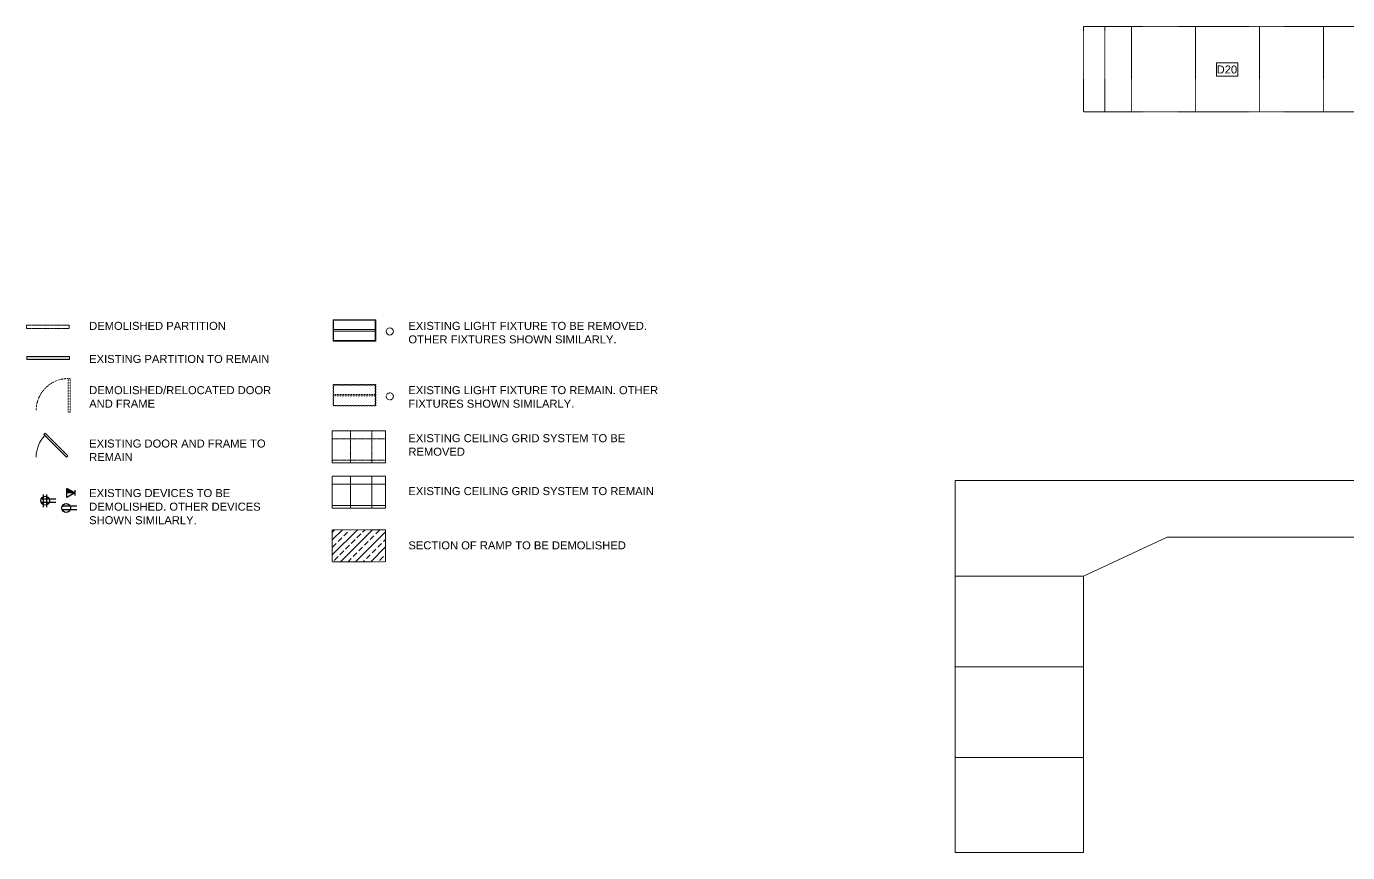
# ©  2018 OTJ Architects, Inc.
# Model space of a CAD drawing. Header units: inches. Extents: x 628 to 4524, y -721 to 887.
# Drawn here: x 628 to 2113, y -721 to 208 of the extents above; entities that cross this region are included whole.
import ezdxf

# ---------------------------------------------------------------- set-up
doc = ezdxf.new("R2010")
doc.units = ezdxf.units.IN
doc.header["$MEASUREMENT"] = 0
for name, pattern in [('Dash 1_16_', [0.125, 0.0625, -0.0625]), ('Demolished', [0.1875, 0.125, -0.0625]), ('Demolished 3_16_', [0.28125, 0.1875, -0.09375]), ('Hidden 1_8_', [0.1875, 0.125, -0.0625])]:
    doc.linetypes.add(name, pattern=pattern)
for name, color, linetype, lineweight in [('A-ANNO-KEYN', 231, 'Continuous', 9), ('A-ANNO-NOTE', 131, 'Continuous', 30), ('A-DETL', 90, 'Continuous', 9), ('A-DETL-DEMO', 6, 'Demolished 3_16_', 9), ('A-DETL-GENF', 92, 'Continuous', 9), ('A-DETL-HDLN', 90, 'Hidden 1_8_', 9), ('A-DETL-MBND', 5, 'Continuous', 9), ('A-DETL-THIN', 151, 'Continuous', 9), ('G-ANNO-TEXT', 231, 'Continuous', 9)]:
    doc.layers.add(name, color=color, linetype=linetype, lineweight=lineweight)
doc.styles.add('Arial', font='arial.ttf', dxfattribs={"height": 9})
doc.styles.add('Swis721 Lt BT', font='swissl.ttf', dxfattribs={"height": 9})

# ---------------------------------------------------------------- blocks, each defined once
blk = doc.blocks.new('Family - ___-7068110-DEMOLITION PLAN SYMBOLS')
at = {"layer": 'A-ANNO-NOTE', "lineweight": 9}
blk.add_hatch(color=256, dxfattribs=at).paths.add_polyline_path([(681.8, -316.5), (672.9, -311.4), (672.9, -316.5)], flags=0)
at = {"layer": 'A-ANNO-NOTE'}
for p, q in [((681.8, -316.6), (672.8, -311.4)), ((672.8, -321.7), (672.8, -311.4)), ((681.8, -316.5), (672.9, -311.4)), ((672.9, -321.7), (672.9, -311.4)), ((681.8, -316.6), (672.8, -321.7)), ((681.8, -316.5), (672.9, -321.7)), ((681.8, -313.6), (681.8, -319.6))]:
    blk.add_line(p, q, dxfattribs=at)
at = {"layer": 'A-ANNO-NOTE', "lineweight": 9}
for p, q in [((681.8, -316.5), (672.9, -311.4)), ((672.9, -311.4), (672.9, -316.5)), ((672.9, -316.5), (681.8, -316.5))]:
    blk.add_line(p, q, dxfattribs=at)
blk = doc.blocks.new('Family - ___-7068152-DEMOLITION PLAN SYMBOLS')
at = {"layer": 'A-ANNO-NOTE'}
for p, q in [((684.1, -331.6), (667.6, -331.6)), ((684.1, -335.5), (667.6, -335.5)), ((684.1, -335.5), (667.6, -335.5))]:
    blk.add_line(p, q, dxfattribs=at)
blk.add_circle((672.2, -333.5), 4.95, dxfattribs=at)
blk = doc.blocks.new('Family - ___-7068194-DEMOLITION PLAN SYMBOLS')
at = {"layer": 'A-ANNO-NOTE'}
for p, q in [((660.6, -323.4), (644, -323.4)), ((646.7, -332.5), (646.7, -318.2)), ((650.5, -332.5), (650.5, -318.2)), ((660.6, -327.2), (644, -327.2))]:
    blk.add_line(p, q, dxfattribs=at)
blk.add_circle((648.6, -325.3), 4.95, dxfattribs=at)
blk = doc.blocks.new('Keynote Tag - Keynote Number - Boxed-135510-FIRST FLOOR DEMOLITION')
at = {"layer": 'A-ANNO-KEYN'}
for p, q in [((-0.125, -0.079), (-0.125, 0.078)), ((-0.125, 0.078), (0.125, 0.078)), ((0.125, 0.078), (0.125, -0.079)), ((-0.125, -0.079), (0.125, -0.079))]:
    blk.add_line(p, q, dxfattribs=at)

msp = doc.modelspace()

# ---------------------------------------------------------------- hatches: boundary and pattern name
at = {"layer": 'A-DETL-GENF'}
msp.add_hatch(color=7, dxfattribs=at).paths.add_polyline_path([(676, -166.6), (676, -163.1), (628, -163.1), (628, -166.6)], flags=0)
h = msp.add_hatch(dxfattribs=at)
h.set_pattern_fill('FP_1', style=0, pattern_type=2)
h.set_pattern_definition([(0, (-327.99, -354.86), (0, 24), []), (90, (-327.99, -354.86), (-48, 3e-15), [])])
h.paths.add_polyline_path([(1031.3, -333.7), (1031.3, -297.7), (971.3, -297.7), (971.3, -333.7)], flags=0)
h = msp.add_hatch(dxfattribs=at)
h.set_pattern_fill('FP_2', style=0, pattern_type=2)
h.set_pattern_definition([(45, (0, 0), (-8.48528, 8.48528), []), (45, (8.485, 0), (-8.48528, 8.48528), [6, -3])])
h.paths.add_polyline_path([(1031.3, -393.9), (1031.3, -357.9), (971.3, -357.9), (971.3, -393.9)], flags=0)

# ---------------------------------------------------------------- linework, layer by layer
at = {"layer": 'A-DETL', "color": 7, "linetype": 'Demolished'}
for p, q in [((2157.9, 208), (1815.9, 208)), ((1815.9, 112), (1815.9, 208)), ((1839.9, 112), (1839.9, 208)), ((1869.9, 208), (1869.9, 112)), ((1941.9, 208), (1941.9, 112)), ((2013.9, 208), (2013.9, 112)), ((2085.9, 208), (2085.9, 112)), ((2157.9, 112), (1815.9, 112))]:
    msp.add_line(p, q, dxfattribs=at)
at = {"layer": 'A-DETL', "linetype": 'Dash 1_16_'}
for p, q in [((674.6, -225.6), (674.6, -187.9)), ((676.6, -187.9), (674.6, -187.9)), ((676.6, -225.6), (676.6, -187.9)), ((972.3, -194.8), (1020.3, -194.8)), ((972.3, -218.8), (972.3, -194.8)), ((972.8, -195.3), (1019.8, -195.3)), ((972.8, -218.3), (972.8, -195.3)), ((972.8, -206), (1019.8, -206)), ((972.8, -207.5), (1019.8, -207.5)), ((1019.8, -195.3), (1019.8, -218.3)), ((1020.3, -194.8), (1020.3, -218.8)), ((1020.3, -218.8), (972.3, -218.8)), ((1019.8, -218.3), (972.8, -218.3)), ((676.6, -225.6), (674.6, -225.6))]:
    msp.add_line(p, q, dxfattribs=at)
at = {"layer": 'A-DETL'}
for p, q in [((992, -297.7), (992, -333.7)), ((2504.3, -302.4), (1671.9, -302.4)), ((1671.9, -302.4), (1671.9, -366.4)), ((1671.9, -721), (1671.9, -366.4)), ((1909.9, -366.4), (1815.9, -410.2)), ((3181.9, -366.4), (1909.9, -366.4)), ((1815.9, -410.2), (1671.9, -410.2)), ((1815.9, -410.2), (1815.9, -721)), ((1671.9, -512.2), (1815.9, -512.2)), ((1671.9, -614.2), (1815.9, -614.2)), ((1815.9, -721), (1671.9, -721))]:
    msp.add_line(p, q, dxfattribs=at)
at = {"layer": 'A-DETL', "linetype": 'Dash 1_16_'}
for centre, radius, start, end in [((674.6, -224), 36.1, 90.0634, 180), ((1036.1, -208), 4, 0, 180), ((1036.1, -208), 4, 180, 0)]:
    msp.add_arc(centre, radius, start, end, dxfattribs=at)
at = {"layer": 'A-DETL-DEMO'}
for p, q in [((627.5, -131.5), (627.5, -128)), ((627.5, -128), (675.5, -128)), ((627.5, -131.5), (675.5, -131.5)), ((675.5, -128), (675.5, -131.5)), ((992, -246.7), (992, -282.7)), ((1016, -246.7), (1016, -282.7)), ((971.3, -255.9), (1031.3, -255.9)), ((971.3, -279.9), (1031.3, -279.9))]:
    msp.add_line(p, q, dxfattribs=at)
at = {"layer": 'A-DETL-HDLN'}
for p, q in [((1031.3, -357.9), (971.3, -357.9)), ((971.3, -357.9), (971.3, -393.9)), ((1031.3, -393.9), (1031.3, -357.9)), ((971.3, -393.9), (1031.3, -393.9))]:
    msp.add_line(p, q, dxfattribs=at)
at = {"layer": 'A-DETL-MBND'}
for p, q in [((972.3, -121.8), (1020.3, -121.8)), ((972.3, -145.8), (972.3, -121.8)), ((972.8, -122.3), (1019.8, -122.3)), ((972.8, -145.3), (972.8, -122.3)), ((972.8, -132.8), (1019.8, -132.8)), ((1019.8, -122.3), (1019.8, -145.3)), ((1020.3, -121.8), (1020.3, -145.8)), ((1020.3, -145.8), (972.3, -145.8)), ((972.8, -134.8), (1019.8, -134.8)), ((1019.8, -145.3), (972.8, -145.3))]:
    msp.add_line(p, q, dxfattribs=at)
for start, end in [(0, 180), (180, 360)]:
    msp.add_arc((1036.1, -135), 4, start, end, dxfattribs=at)
at = {"layer": 'A-DETL-THIN'}
for p, q in [((676, -163.1), (628, -163.1)), ((628, -163.1), (628, -166.6)), ((676, -166.6), (676, -163.1)), ((628, -166.6), (676, -166.6)), ((648.6, -249.5), (647.1, -251)), ((672.6, -276.4), (647.1, -251)), ((674, -275), (648.6, -249.5)), ((971.3, -246.7), (1031.3, -246.7)), ((971.3, -282.7), (971.3, -246.7)), ((1031.3, -246.7), (1031.3, -282.7)), ((674, -275), (672.6, -276.4)), ((1031.3, -282.7), (971.3, -282.7)), ((1031.3, -297.7), (971.3, -297.7)), ((971.3, -297.7), (971.3, -333.7)), ((1031.3, -333.7), (1031.3, -297.7)), ((971.3, -333.7), (1031.3, -333.7))]:
    msp.add_line(p, q, dxfattribs=at)
msp.add_arc((674.6, -276.4), 36.1, 137.2472, 180, dxfattribs=at)

# ---------------------------------------------------------------- block references
at = {"color": 250, "lineweight": 30}
for name in ['Family - ___-7068110-DEMOLITION PLAN SYMBOLS', 'Family - ___-7068194-DEMOLITION PLAN SYMBOLS', 'Family - ___-7068152-DEMOLITION PLAN SYMBOLS']:
    msp.add_blockref(name, (0, 0), dxfattribs=at)
at = {"layer": 'A-ANNO-KEYN', "xscale": 95.99999999999994, "yscale": 95.99999999999994, "zscale": 95.99999999999994}
msp.add_blockref('Keynote Tag - Keynote Number - Boxed-135510-FIRST FLOOR DEMOLITION', (1977.5, 159.6), dxfattribs=at)

# ---------------------------------------------------------------- texts
at = {"layer": 'A-ANNO-KEYN', "insert": (1965.7, 164.1), "char_height": 9, "width": 28.179, "attachment_point": 1, "style": 'Arial'}
msp.add_mtext('D20', dxfattribs=at)
at = {"layer": 'G-ANNO-TEXT', "color": 7, "char_height": 9, "attachment_point": 1, "style": 'Swis721 Lt BT'}
for s, insert, width in [('DEMOLISHED PARTITION ', (698.1, -124.2), 180.891), ('EXISTING LIGHT FIXTURE TO BE REMOVED. ', (1057, -124.2), 310.272), ('OTHER FIXTURES SHOWN SIMILARLY.', (1057, -139.4), 266.943), ('EXISTING PARTITION TO REMAIN', (698.1, -161.4), 229.674), ('DEMOLISHED/RELOCATED DOOR ', (698.1, -196.5), 242.703), ('EXISTING LIGHT FIXTURE TO REMAIN. OTHER ', (1057, -196.5), 324.21), ('AND FRAME', (698.1, -211.7), 85.749), ('FIXTURES SHOWN SIMILARLY.', (1057, -211.7), 212.403), ('EXISTING CEILING GRID SYSTEM TO BE ', (1057, -250.5), 282.396), ('EXISTING DOOR AND FRAME TO ', (698.1, -256.5), 233.007), ('REMOVED', (1057, -265.7), 73.023), ('REMAIN', (698.1, -271.7), 56.055), ('EXISTING CEILING GRID SYSTEM TO REMAIN', (1057, -310), 314.817), ('EXISTING DEVICES TO BE ', (698.1, -312.2), 184.224), ('DEMOLISHED. OTHER DEVICES ', (698.1, -327.5), 226.644), ('SHOWN SIMILARLY. ', (698.1, -342.7), 143.016), ('SECTION OF RAMP TO BE DEMOLISHED', (1057, -371), 283.911)]:
    msp.add_mtext(s, dxfattribs=dict(at, insert=insert, width=width))

doc.saveas('drawing.dxf')
